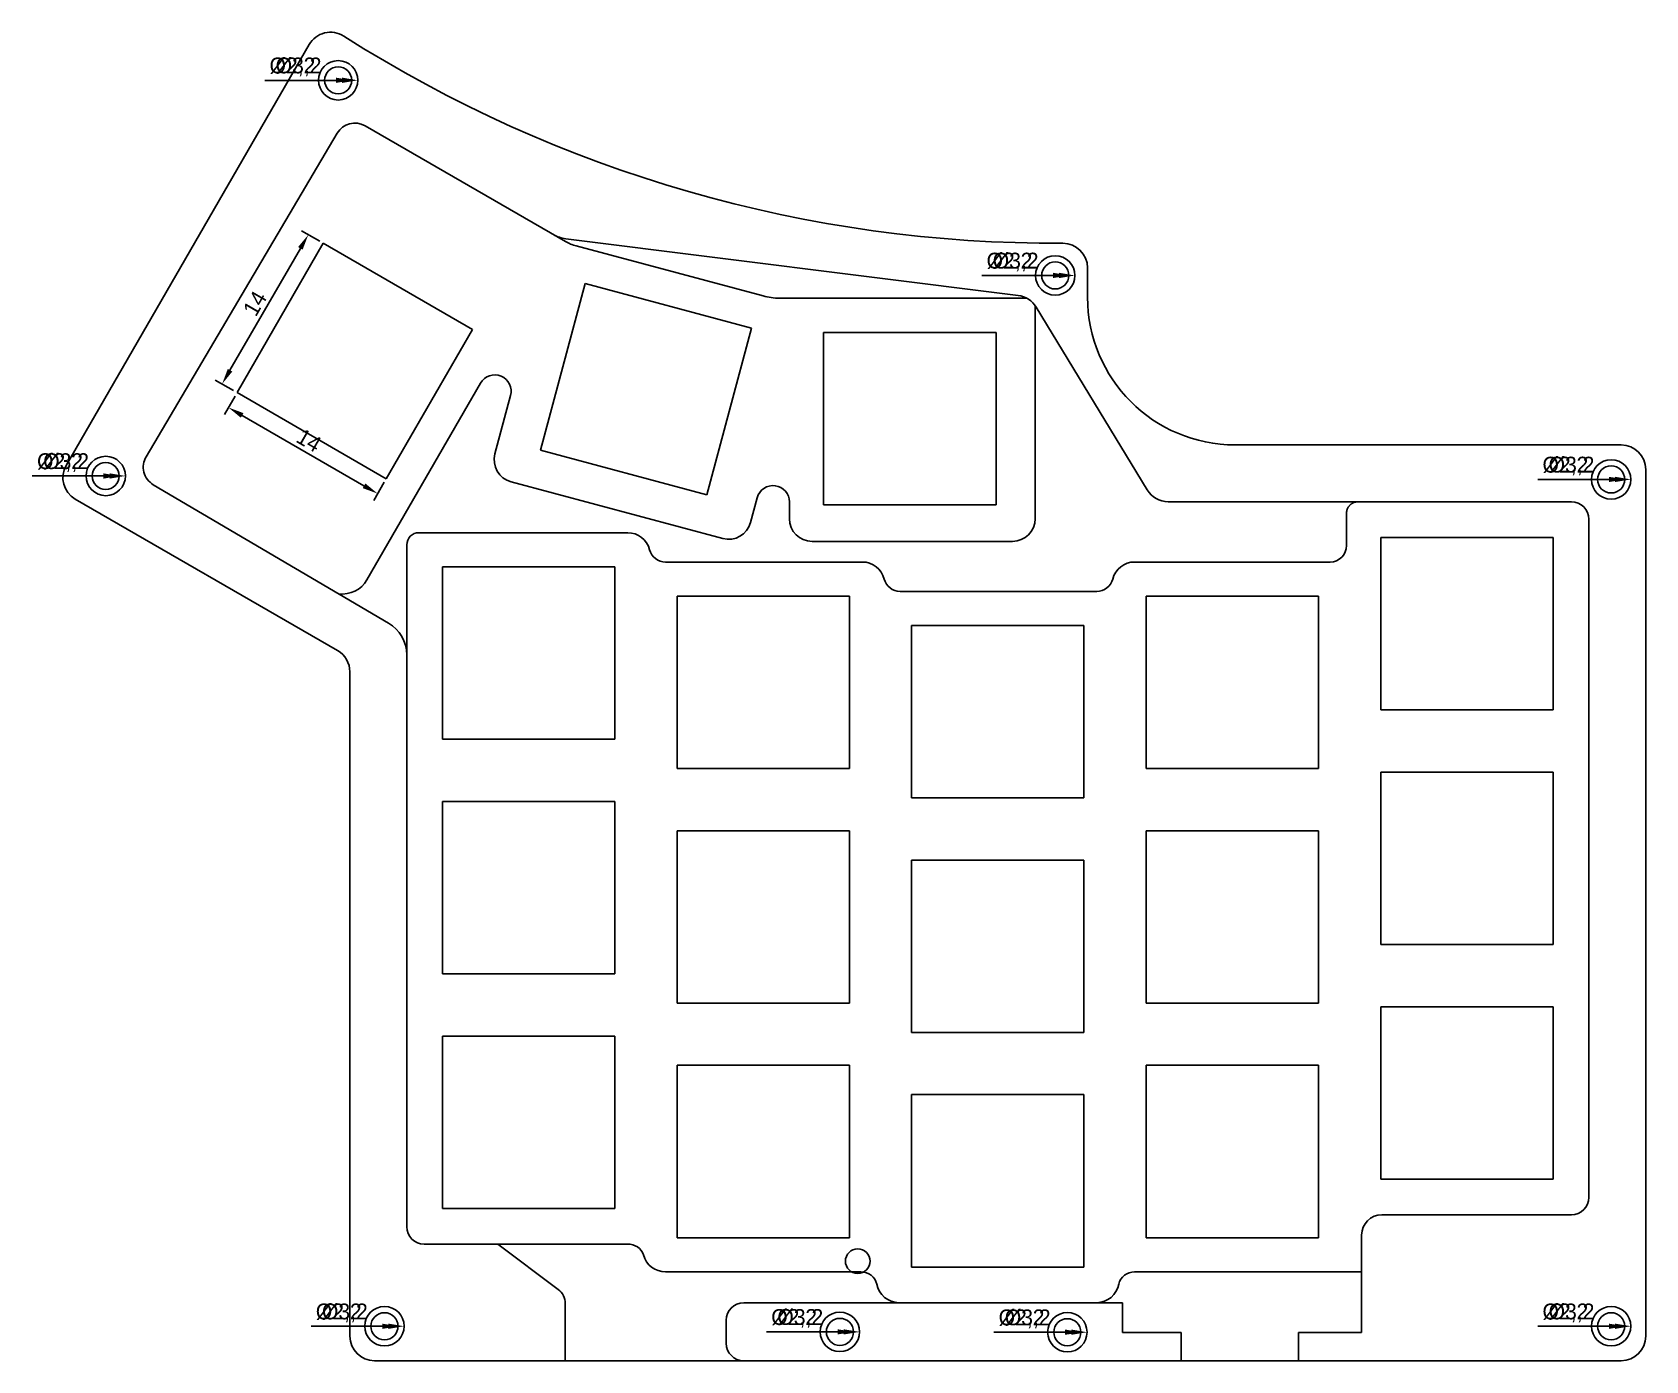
# Model space of a CAD drawing. Header units: millimetres. Extents: x -204 to -72, y -41 to 67.
import ezdxf

# ---------------------------------------------------------------- set-up
doc = ezdxf.new("R2010")
doc.units = ezdxf.units.MM
doc.layers.add('0 (2)', color=7, linetype='Continuous')
doc.layers.add('Dimensions', color=7, linetype='Continuous')
doc.dimstyles.new('ISO-25', dxfattribs={"dimtxt": 2.5, "dimasz": 2.5, "dimexe": 1.25, "dimexo": 0.625, "dimtad": 1, "dimtxsty": 'Standard', "dimcen": 2.5, "dimadec": 0, "dimazin": 0, "dimtfac": 1, "dimtmove": 0, "dimatfit": 3, "dimfxl": 1, "dimarcsym": 0})

# ---------------------------------------------------------------- blocks, each defined once
blk = doc.blocks.new('*D1')
at = {"layer": 'Defpoints', "color": 0}
for p in [(-186.91, 37.84), (-187.61, 36.63), (-174.78, 30.84)]:
    blk.add_point(p, dxfattribs=at)
at = {"layer": 'Dimensions', "color": 140, "lineweight": -2}
for p, q in [((-187.07, 37.56), (-187.93, 36.07)), ((-176.6, 30.27), (-186.5, 35.99)), ((-174.95, 30.56), (-175.81, 29.07))]:
    blk.add_line(p, q, dxfattribs=at)
at = {"layer": 'Dimensions', "color": 140}
for points in [[(-186.39, 36.17), (-186.6, 35.8), (-187.61, 36.63)], [(-176.7, 30.08), (-176.49, 30.46), (-175.48, 29.63)]]:
    blk.add_solid(points, dxfattribs=at)
at = {"layer": 'Dimensions', "color": 140, "insert": (-181.07, 33.96), "char_height": 1.284, "attachment_point": 5, "rotation": 330}
blk.add_mtext('14', dxfattribs=at)
blk = doc.blocks.new('*D2')
at = {"layer": 'Defpoints', "color": 0}
for p in [(-181.12, 50.66), (-179.91, 49.96), (-186.91, 37.84)]:
    blk.add_point(p, dxfattribs=at)
at = {"layer": 'Dimensions', "color": 140, "lineweight": -2}
for p, q in [((-180.19, 50.13), (-181.68, 50.99)), ((-187.48, 39.65), (-181.76, 49.55)), ((-187.19, 38), (-188.68, 38.86))]:
    blk.add_line(p, q, dxfattribs=at)
at = {"layer": 'Dimensions', "color": 140}
for points in [[(-181.58, 49.45), (-181.95, 49.66), (-181.12, 50.66)], [(-187.66, 39.76), (-187.29, 39.55), (-188.12, 38.54)]]:
    blk.add_solid(points, dxfattribs=at)
at = {"layer": 'Dimensions', "color": 140, "insert": (-185.46, 45.08), "char_height": 1.284, "attachment_point": 5, "rotation": 60}
blk.add_mtext('14', dxfattribs=at)
blk = doc.blocks.new('*D3')
at = {"layer": 'Defpoints', "color": 0}
for p in [(-120.57, -38.48), (-118.37, -38.48)]:
    blk.add_point(p, dxfattribs=at)
at = {"layer": 'Dimensions', "color": 140, "lineweight": -2}
blk.add_line((-119.65, -38.48), (-125.43, -38.48), dxfattribs=at)
at = {"layer": 'Dimensions', "color": 140}
blk.add_solid([(-119.65, -38.69), (-119.65, -38.26), (-118.37, -38.48)], dxfattribs=at)
at = {"layer": 'Dimensions', "color": 140, "insert": (-123.19, -37.39), "char_height": 1.284, "attachment_point": 5}
blk.add_mtext('%%c2,2', dxfattribs=at)
blk = doc.blocks.new('*D4')
at = {"layer": 'Defpoints', "color": 0}
for p in [(-139.54, -38.45), (-136.34, -38.45)]:
    blk.add_point(p, dxfattribs=at)
at = {"layer": 'Dimensions', "color": 140, "lineweight": -2}
blk.add_line((-137.63, -38.45), (-143.41, -38.45), dxfattribs=at)
at = {"layer": 'Dimensions', "color": 140}
blk.add_solid([(-137.63, -38.66), (-137.63, -38.24), (-136.34, -38.45)], dxfattribs=at)
at = {"layer": 'Dimensions', "color": 140, "insert": (-141.16, -37.36), "char_height": 1.284, "attachment_point": 5}
blk.add_mtext('%%c3,2', dxfattribs=at)
blk = doc.blocks.new('*D5')
at = {"layer": 'Defpoints', "color": 0}
for p in [(-139.04, -38.45), (-136.84, -38.45)]:
    blk.add_point(p, dxfattribs=at)
at = {"layer": 'Dimensions', "color": 140, "lineweight": -2}
blk.add_line((-138.13, -38.45), (-143.91, -38.45), dxfattribs=at)
at = {"layer": 'Dimensions', "color": 140}
blk.add_solid([(-138.13, -38.66), (-138.13, -38.24), (-136.84, -38.45)], dxfattribs=at)
at = {"layer": 'Dimensions', "color": 140, "insert": (-141.66, -37.36), "char_height": 1.284, "attachment_point": 5}
blk.add_mtext('%%c2,2', dxfattribs=at)
blk = doc.blocks.new('*D6')
at = {"layer": 'Defpoints', "color": 0}
for p in [(-199.18, 31.07), (-195.98, 31.07)]:
    blk.add_point(p, dxfattribs=at)
at = {"layer": 'Dimensions', "color": 140, "lineweight": -2}
blk.add_line((-197.26, 31.07), (-203.04, 31.07), dxfattribs=at)
at = {"layer": 'Dimensions', "color": 140}
blk.add_solid([(-197.26, 30.85), (-197.26, 31.28), (-195.98, 31.07)], dxfattribs=at)
at = {"layer": 'Dimensions', "color": 140, "insert": (-200.79, 32.15), "char_height": 1.284, "attachment_point": 5}
blk.add_mtext('%%c3,2', dxfattribs=at)
blk = doc.blocks.new('*D7')
at = {"layer": 'Defpoints', "color": 0}
for p in [(-198.68, 31.07), (-196.48, 31.07)]:
    blk.add_point(p, dxfattribs=at)
at = {"layer": 'Dimensions', "color": 140, "lineweight": -2}
blk.add_line((-197.76, 31.07), (-203.54, 31.07), dxfattribs=at)
at = {"layer": 'Dimensions', "color": 140}
blk.add_solid([(-197.76, 30.85), (-197.76, 31.28), (-196.48, 31.07)], dxfattribs=at)
at = {"layer": 'Dimensions', "color": 140, "insert": (-201.29, 32.15), "char_height": 1.284, "attachment_point": 5}
blk.add_mtext('%%c2,2', dxfattribs=at)
blk = doc.blocks.new('*D8')
at = {"layer": 'Defpoints', "color": 0}
for p in [(-121.07, -38.48), (-117.87, -38.48)]:
    blk.add_point(p, dxfattribs=at)
at = {"layer": 'Dimensions', "color": 140, "lineweight": -2}
blk.add_line((-119.15, -38.48), (-124.93, -38.48), dxfattribs=at)
at = {"layer": 'Dimensions', "color": 140}
blk.add_solid([(-119.15, -38.69), (-119.15, -38.26), (-117.87, -38.48)], dxfattribs=at)
at = {"layer": 'Dimensions', "color": 140, "insert": (-122.69, -37.39), "char_height": 1.284, "attachment_point": 5}
blk.add_mtext('%%c3,2', dxfattribs=at)
blk = doc.blocks.new('*D9')
at = {"layer": 'Defpoints', "color": 0}
for p in [(-121.55, 47.35), (-119.35, 47.35)]:
    blk.add_point(p, dxfattribs=at)
at = {"layer": 'Dimensions', "color": 140, "lineweight": -2}
blk.add_line((-120.64, 47.35), (-126.42, 47.35), dxfattribs=at)
at = {"layer": 'Dimensions', "color": 140}
blk.add_solid([(-120.64, 47.14), (-120.64, 47.57), (-119.35, 47.35)], dxfattribs=at)
at = {"layer": 'Dimensions', "color": 140, "insert": (-124.17, 48.44), "char_height": 1.284, "attachment_point": 5}
blk.add_mtext('%%c2,2', dxfattribs=at)
blk = doc.blocks.new('*D10')
at = {"layer": 'Defpoints', "color": 0}
for p in [(-76.9, -37.99), (-73.7, -37.99)]:
    blk.add_point(p, dxfattribs=at)
at = {"layer": 'Dimensions', "color": 140, "lineweight": -2}
blk.add_line((-74.99, -37.99), (-80.77, -37.99), dxfattribs=at)
at = {"layer": 'Dimensions', "color": 140}
blk.add_solid([(-74.99, -38.21), (-74.99, -37.78), (-73.7, -37.99)], dxfattribs=at)
at = {"layer": 'Dimensions', "color": 140, "insert": (-78.52, -36.91), "char_height": 1.284, "attachment_point": 5}
blk.add_mtext('%%c3,2', dxfattribs=at)
blk = doc.blocks.new('*D11')
at = {"layer": 'Defpoints', "color": 0}
for p in [(-179.8, 63.2), (-177.6, 63.2)]:
    blk.add_point(p, dxfattribs=at)
at = {"layer": 'Dimensions', "color": 140, "lineweight": -2}
blk.add_line((-178.88, 63.2), (-184.66, 63.2), dxfattribs=at)
at = {"layer": 'Dimensions', "color": 140}
blk.add_solid([(-178.88, 62.99), (-178.88, 63.42), (-177.6, 63.2)], dxfattribs=at)
at = {"layer": 'Dimensions', "color": 140, "insert": (-182.41, 64.29), "char_height": 1.284, "attachment_point": 5}
blk.add_mtext('%%c2,2', dxfattribs=at)
blk = doc.blocks.new('*D12')
at = {"layer": 'Defpoints', "color": 0}
for p in [(-76.9, 30.79), (-73.7, 30.79)]:
    blk.add_point(p, dxfattribs=at)
at = {"layer": 'Dimensions', "color": 140, "lineweight": -2}
blk.add_line((-74.99, 30.79), (-80.77, 30.79), dxfattribs=at)
at = {"layer": 'Dimensions', "color": 140}
blk.add_solid([(-74.99, 30.57), (-74.99, 31), (-73.7, 30.79)], dxfattribs=at)
at = {"layer": 'Dimensions', "color": 140, "insert": (-78.52, 31.87), "char_height": 1.284, "attachment_point": 5}
blk.add_mtext('%%c3,2', dxfattribs=at)
blk = doc.blocks.new('*D13')
at = {"layer": 'Defpoints', "color": 0}
for p in [(-76.4, 30.79), (-74.2, 30.79)]:
    blk.add_point(p, dxfattribs=at)
at = {"layer": 'Dimensions', "color": 140, "lineweight": -2}
blk.add_line((-75.49, 30.79), (-81.27, 30.79), dxfattribs=at)
at = {"layer": 'Dimensions', "color": 140}
blk.add_solid([(-75.49, 30.57), (-75.49, 31), (-74.2, 30.79)], dxfattribs=at)
at = {"layer": 'Dimensions', "color": 140, "insert": (-79.02, 31.87), "char_height": 1.284, "attachment_point": 5}
blk.add_mtext('%%c2,2', dxfattribs=at)
blk = doc.blocks.new('*D14')
at = {"layer": 'Defpoints', "color": 0}
for p in [(-180.3, 63.2), (-177.1, 63.2)]:
    blk.add_point(p, dxfattribs=at)
at = {"layer": 'Dimensions', "color": 140, "lineweight": -2}
blk.add_line((-178.38, 63.2), (-184.16, 63.2), dxfattribs=at)
at = {"layer": 'Dimensions', "color": 140}
blk.add_solid([(-178.38, 62.99), (-178.38, 63.42), (-177.1, 63.2)], dxfattribs=at)
at = {"layer": 'Dimensions', "color": 140, "insert": (-181.91, 64.29), "char_height": 1.284, "attachment_point": 5}
blk.add_mtext('%%c3,2', dxfattribs=at)
blk = doc.blocks.new('*D15')
at = {"layer": 'Defpoints', "color": 0}
for p in [(-176.04, -37.99), (-173.84, -37.99)]:
    blk.add_point(p, dxfattribs=at)
at = {"layer": 'Dimensions', "color": 140, "lineweight": -2}
blk.add_line((-175.12, -37.99), (-180.9, -37.99), dxfattribs=at)
at = {"layer": 'Dimensions', "color": 140}
blk.add_solid([(-175.12, -38.21), (-175.12, -37.78), (-173.84, -37.99)], dxfattribs=at)
at = {"layer": 'Dimensions', "color": 140, "insert": (-178.65, -36.91), "char_height": 1.284, "attachment_point": 5}
blk.add_mtext('%%c2,2', dxfattribs=at)
blk = doc.blocks.new('*D16')
at = {"layer": 'Defpoints', "color": 0}
for p in [(-122.05, 47.35), (-118.85, 47.35)]:
    blk.add_point(p, dxfattribs=at)
at = {"layer": 'Dimensions', "color": 140, "lineweight": -2}
blk.add_line((-120.14, 47.35), (-125.92, 47.35), dxfattribs=at)
at = {"layer": 'Dimensions', "color": 140}
blk.add_solid([(-120.14, 47.14), (-120.14, 47.57), (-118.85, 47.35)], dxfattribs=at)
at = {"layer": 'Dimensions', "color": 140, "insert": (-123.67, 48.44), "char_height": 1.284, "attachment_point": 5}
blk.add_mtext('%%c3,2', dxfattribs=at)
blk = doc.blocks.new('*D17')
at = {"layer": 'Defpoints', "color": 0}
for p in [(-176.54, -37.99), (-173.34, -37.99)]:
    blk.add_point(p, dxfattribs=at)
at = {"layer": 'Dimensions', "color": 140, "lineweight": -2}
blk.add_line((-174.62, -37.99), (-180.4, -37.99), dxfattribs=at)
at = {"layer": 'Dimensions', "color": 140}
blk.add_solid([(-174.62, -38.21), (-174.62, -37.78), (-173.34, -37.99)], dxfattribs=at)
at = {"layer": 'Dimensions', "color": 140, "insert": (-178.15, -36.91), "char_height": 1.284, "attachment_point": 5}
blk.add_mtext('%%c3,2', dxfattribs=at)
blk = doc.blocks.new('*D18')
at = {"layer": 'Defpoints', "color": 0}
for p in [(-76.4, -37.99), (-74.2, -37.99)]:
    blk.add_point(p, dxfattribs=at)
at = {"layer": 'Dimensions', "color": 140, "lineweight": -2}
blk.add_line((-75.49, -37.99), (-81.27, -37.99), dxfattribs=at)
at = {"layer": 'Dimensions', "color": 140}
blk.add_solid([(-75.49, -38.21), (-75.49, -37.78), (-74.2, -37.99)], dxfattribs=at)
at = {"layer": 'Dimensions', "color": 140, "insert": (-79.02, -36.91), "char_height": 1.284, "attachment_point": 5}
blk.add_mtext('%%c2,2', dxfattribs=at)

msp = doc.modelspace()

# ---------------------------------------------------------------- linework, layer by layer
at = {"layer": '0 (2)'}
for p, q in [((-200.7821, 31.9266), (-181.0526, 66.104)), ((-176.5116, 59.5009), (-160.2286, 50.1075)), ((-178.77, 58.9075), (-194.2972, 32.6303)), ((-186.909, 37.8402), (-179.909, 49.9645)), ((-179.909, 49.9645), (-167.7847, 42.9645)), ((-160.1985, 50.3227), (-123.4663, 45.7307)), ((-151.1604, 47.5579), (-159.3709, 49.7593)), ((-151.1604, 47.5579), (-144.1817, 45.6868)), ((-117.8321, 47.9715), (-117.8321, 45.588)), ((-162.2668, 33.1641), (-158.6413, 46.6865)), ((-145.1189, 43.0609), (-158.6413, 46.6865)), ((-132.2629, 45.509), (-142.8445, 45.509)), ((-132.2629, 45.509), (-122.7698, 45.509)), ((-122.0839, 27.5925), (-122.0839, 44.9043)), ((-122.0049, 44.7842), (-112.9856, 29.9305)), ((-167.7847, 42.9645), (-174.7847, 30.8402)), ((-148.7444, 29.5385), (-145.1189, 43.0609)), ((-125.2629, 42.73), (-139.2629, 42.73)), ((-139.2629, 28.73), (-139.2629, 42.73)), ((-125.2629, 28.73), (-125.2629, 42.73)), ((-167.1314, 38.6049), (-176.3533, 22.6279)), ((-174.7847, 30.8402), (-186.909, 37.8402)), ((-165.9584, 32.8564), (-164.6884, 37.593)), ((-162.2668, 33.1641), (-148.7444, 29.5385)), ((-105.8321, 33.588), (-74.4938, 33.588)), ((-72.4938, 31.5959), (-72.4938, -38.7934)), ((-174.5944, 19.1136), (-193.7106, 30.3586)), ((-147.4573, 25.9895), (-164.6566, 30.6009)), ((-178.7441, 16.8946), (-200.0499, 29.1946)), ((-144.6634, 29.299), (-145.2017, 27.2912)), ((-142.0419, 27.5925), (-142.0419, 28.9537)), ((-111.2761, 28.9685), (-95.8626, 28.9685)), ((-78.525, 28.9685), (-95.8626, 28.9685)), ((-139.2629, 28.73), (-125.2629, 28.73)), ((-96.7969, 25.4125), (-96.7969, 28.0343)), ((-77.1119, 27.5621), (-77.1119, -27.5224)), ((-155.1792, 26.459), (-172.1396, 26.459)), ((-173.1239, 16.5426), (-173.1239, 25.4748)), ((-123.9254, 25.751), (-140.2004, 25.751)), ((-94.0179, 12.0625), (-94.0179, 26.0625)), ((-80.0179, 26.0625), (-94.0179, 26.0625)), ((-80.0179, 12.0625), (-80.0179, 26.0625)), ((-156.2179, 23.68), (-170.2179, 23.68)), ((-170.2179, 9.68), (-170.2179, 23.68)), ((-156.2179, 9.68), (-156.2179, 23.68)), ((-152.1054, 24.079), (-136.1299, 24.079)), ((-114.0054, 24.079), (-98.1304, 24.079)), ((-137.1679, 21.3), (-151.1679, 21.3)), ((-151.1679, 7.3), (-151.1679, 21.3)), ((-137.1679, 7.3), (-137.1679, 21.3)), ((-133.0554, 21.6965), (-117.0799, 21.6965)), ((-113.0679, 7.3), (-113.0679, 21.3)), ((-99.0679, 21.3), (-113.0679, 21.3)), ((-99.0679, 7.3), (-99.0679, 21.3)), ((-118.1179, 18.9175), (-132.1179, 18.9175)), ((-132.1179, 4.9175), (-132.1179, 18.9175)), ((-118.1179, 4.9175), (-118.1179, 18.9175)), ((-173.1239, 16.5426), (-173.1239, -29.9113)), ((-177.744, -38.8013), (-177.744, 15.1625)), ((-94.0179, 12.0625), (-80.0179, 12.0625)), ((-170.2179, 9.68), (-156.2179, 9.68)), ((-151.1679, 7.3), (-137.1679, 7.3)), ((-113.0679, 7.3), (-99.0679, 7.3)), ((-94.0179, -6.9875), (-94.0179, 7.0125)), ((-80.0179, 7.0125), (-94.0179, 7.0125)), ((-80.0179, -6.9875), (-80.0179, 7.0125)), ((-170.2179, -9.37), (-170.2179, 4.63)), ((-156.2179, 4.63), (-170.2179, 4.63)), ((-156.2179, -9.37), (-156.2179, 4.63)), ((-132.1179, 4.9175), (-118.1179, 4.9175)), ((-151.1679, -11.75), (-151.1679, 2.25)), ((-137.1679, 2.25), (-151.1679, 2.25)), ((-137.1679, -11.75), (-137.1679, 2.25)), ((-113.0679, -11.75), (-113.0679, 2.25)), ((-99.0679, 2.25), (-113.0679, 2.25)), ((-99.0679, -11.75), (-99.0679, 2.25)), ((-132.1179, -14.1325), (-132.1179, -0.1325)), ((-118.1179, -0.1325), (-132.1179, -0.1325)), ((-118.1179, -14.1325), (-118.1179, -0.1325)), ((-94.0179, -6.9875), (-80.0179, -6.9875)), ((-170.2179, -9.37), (-156.2179, -9.37)), ((-151.1679, -11.75), (-137.1679, -11.75)), ((-113.0679, -11.75), (-99.0679, -11.75)), ((-94.0179, -26.0375), (-94.0179, -12.0375)), ((-80.0179, -12.0375), (-94.0179, -12.0375)), ((-80.0179, -26.0375), (-80.0179, -12.0375)), ((-132.1179, -14.1325), (-118.1179, -14.1325)), ((-170.2179, -28.42), (-170.2179, -14.42)), ((-156.2179, -14.42), (-170.2179, -14.42)), ((-156.2179, -28.42), (-156.2179, -14.42)), ((-151.1679, -30.8), (-151.1679, -16.8)), ((-137.1679, -16.8), (-151.1679, -16.8)), ((-137.1679, -30.8), (-137.1679, -16.8)), ((-113.0679, -30.8), (-113.0679, -16.8)), ((-99.0679, -16.8), (-113.0679, -16.8)), ((-99.0679, -30.8), (-99.0679, -16.8)), ((-132.1179, -33.1825), (-132.1179, -19.1825)), ((-118.1179, -19.1825), (-132.1179, -19.1825)), ((-118.1179, -33.1825), (-118.1179, -19.1825)), ((-94.0179, -26.0375), (-80.0179, -26.0375)), ((-170.2179, -28.42), (-156.2179, -28.42)), ((-93.9145, -28.9356), (-78.525, -28.9356)), ((-155.1792, -31.3255), (-171.7097, -31.3255)), ((-160.8137, -35.0096), (-165.7259, -31.3255)), ((-151.1679, -30.8), (-137.1679, -30.8)), ((-113.0679, -30.8), (-99.0679, -30.8)), ((-95.5659, -38.4926), (-95.5659, -30.5869)), ((-136.2304, -33.579), (-152.1054, -33.579)), ((-132.1179, -33.1825), (-118.1179, -33.1825)), ((-95.5659, -33.5711), (-114.0054, -33.5711)), ((-160.2447, -36.1475), (-160.2447, -40.7934)), ((-145.7545, -36.0796), (-114.9969, -36.0796)), ((-114.9969, -36.0796), (-114.9969, -38.4926)), ((-147.1769, -39.371), (-147.1769, -37.502)), ((-114.9969, -38.4926), (-110.2344, -38.4926)), ((-110.2344, -38.4926), (-110.2344, -40.7934)), ((-95.5659, -38.4926), (-100.7094, -38.4926)), ((-100.7094, -38.4926), (-100.7094, -40.7934)), ((-74.4938, -40.7934), (-175.744, -40.7934))]:
    msp.add_line(p, q, dxfattribs=at)
for centre, radius in [((-178.6954, 63.2027), 1.6), ((-178.6954, 63.2027), 1.1), ((-120.4516, 47.355), 1.6), ((-120.4516, 47.355), 1.1), ((-197.5751, 31.0651), 1.6), ((-197.5751, 31.0651), 1.1), ((-75.3023, 30.7859), 1.6), ((-75.3023, 30.7859), 1.1), ((-136.4969, -32.7065), 1), ((-174.9356, -37.9925), 1.6), ((-75.3023, -37.9925), 1.6), ((-174.9356, -37.9925), 1.1), ((-137.9413, -38.4505), 1.6), ((-137.9413, -38.4505), 1.1), ((-119.47, -38.4786), 1.6), ((-119.47, -38.4786), 1.1), ((-75.3023, -37.9925), 1.1)]:
    msp.add_circle(centre, radius, dxfattribs=at)
for centre, radius, start, end in [((-179.3205, 65.1041), 2, 57.541064, 150.003606), ((-120.4564, 157.6485), 107.6788, 237.541064, 270.332165), ((-177.341, 58.0632), 1.6598, 60.02007, 149.421215), ((-159.7801, 53.1617), 2.8697, 240.02007, 261.617346), ((-158.5425, 53.0302), 3.3742, 240.02007, 255.788458), ((-119.8321, 47.9715), 2, 0, 90), ((-142.8445, 50.6261), 5.1171, 254.850889, 270), ((-123.7144, 43.7461), 2, 31.266602, 82.874243), ((-105.8321, 45.588), 12, 180, 270), ((-165.9764, 37.9383), 1.3335, 344.991086, 150.006433), ((-164.1797, 32.3795), 1.8415, 164.991086, 254.991086), ((-74.4937, 31.588), 2, 0.225076, 90.000442), ((-199.05, 30.9267), 2, 150.003606, 240.001829), ((-192.8702, 31.7872), 1.6574, 149.421215, 239.534208), ((-143.3754, 28.9537), 1.3335, 0, 164.991086), ((-111.2761, 30.9685), 2, 211.266602, 270), ((-78.525, 27.5554), 1.4131, 0, 90), ((-140.2004, 27.5925), 1.8415, 180, 270), ((-123.9254, 27.5925), 1.8415, 270, 0), ((-172.1396, 25.4748), 0.9842, 90, 180), ((-155.1792, 24.6175), 1.8415, 14.501183, 90), ((-146.9804, 27.7681), 1.8415, 254.991086, 344.991086), ((-152.1054, 25.4125), 1.3335, 194.501183, 270), ((-98.1304, 25.4125), 1.3335, 270, 0), ((-136.1299, 22.2375), 1.8415, 14.453844, 90), ((-114.0054, 22.2375), 1.8415, 90, 165.546156), ((-178.3416, 23.7756), 2.2958, 262.204385, 330.006433), ((-133.0554, 23.03), 1.3335, 194.453844, 270), ((-117.0799, 23.03), 1.3335, 270, 345.546156), ((-176.1068, 16.5426), 2.9829, 0, 59.534208), ((-179.744, 15.1625), 2, 0, 60.001829), ((-179.744, 15.1625), 2, 0, 60.001829), ((-179.744, 15.1625), 2, 0, 60.001829), ((-78.525, -27.5224), 1.4132, 270, 0), ((-171.7097, -29.9113), 1.4142, 180, 270), ((-93.9145, -30.5869), 1.6513, 90, 180), ((-155.1399, -32.6584), 1.3335, 20.170428, 91.688829), ((-152.1054, -31.7375), 1.8415, 194.501183, 270), ((-136.2304, -34.9046), 1.3335, 14.453844, 90), ((-114.0054, -34.9046), 1.3335, 90, 165.546156), ((-161.6671, -36.1475), 1.4224, 0, 53.130102), ((-133.128, -34.2383), 1.8415, 190.432327, 269.13363), ((-117.1077, -34.2383), 1.8415, 270.86637, 349.567673), ((-145.7545, -37.502), 1.4224, 90, 180), ((-175.7441, -38.7934), 2, 180.225076, 270.000442), ((-74.4938, -38.7934), 2, 270, 0), ((-145.7545, -39.371), 1.4224, 180, 270)]:
    msp.add_arc(centre, radius, start, end, dxfattribs=at)
msp.add_rational_spline([(-95.8626, 28.9685), (-96.3297, 28.9685), (-96.7969, 28.6571), (-96.7969, 28.0343)], [1, 0.666668186156, 0.500003038982, 0.500004558478], degree=3, dxfattribs=at)

# ---------------------------------------------------------------- dimensions: what is measured, and where the dimension line sits
at = {"layer": 'Dimensions'}
for p1, p2, picture, middle in [((-179.7954, 63.2027), (-177.5954, 63.2027), '*D11', (-182.4123, 63.2027)), ((-180.2954, 63.2027), (-177.0954, 63.2027), '*D14', (-181.9123, 63.2027)), ((-121.5516, 47.355), (-119.3516, 47.355), '*D9', (-124.1685, 47.355)), ((-122.0516, 47.355), (-118.8516, 47.355), '*D16', (-123.6685, 47.355)), ((-198.6751, 31.0651), (-196.4751, 31.0651), '*D7', (-201.2919, 31.0651)), ((-199.1751, 31.0651), (-195.9751, 31.0651), '*D6', (-200.7919, 31.0651)), ((-76.4023, 30.7859), (-74.2023, 30.7859), '*D13', (-79.0192, 30.7859)), ((-76.9023, 30.7859), (-73.7023, 30.7859), '*D12', (-78.5192, 30.7859)), ((-176.0356, -37.9925), (-173.8356, -37.9925), '*D15', (-178.6524, -37.9925)), ((-176.5356, -37.9925), (-173.3356, -37.9925), '*D17', (-178.1524, -37.9925)), ((-139.0413, -38.4505), (-136.8413, -38.4505), '*D5', (-141.6581, -38.4505)), ((-139.5413, -38.4505), (-136.3413, -38.4505), '*D4', (-141.1581, -38.4505)), ((-120.57, -38.4786), (-118.37, -38.4786), '*D3', (-123.1869, -38.4786)), ((-121.07, -38.4786), (-117.87, -38.4786), '*D8', (-122.6869, -38.4786)), ((-76.4023, -37.9925), (-74.2023, -37.9925), '*D18', (-79.0192, -37.9925)), ((-76.9023, -37.9925), (-73.7023, -37.9925), '*D10', (-78.5192, -37.9925))]:
    dim = msp.add_diameter_dim_2p(p1=p1, p2=p2, dimstyle='ISO-25', override={"dimscale": 0.513798, "dimdec": 3, "dimzin": 8, "dimlunit": 2, "dimclrd": 140, "dimclre": 140, "dimclrt": 140}, dxfattribs=at)
    dim.commit()
    dim.dimension.update_dxf_attribs({"geometry": picture, "text_midpoint": middle, "dimtype": 163})
for base, p1, p2, angle, picture, middle in [((-181.1215, 50.6645), (-186.909, 37.8402), (-179.909, 49.9645), 60, '*D2', (-184.6215, 44.6023)), ((-187.609, 36.6277), (-174.7847, 30.8402), (-186.909, 37.8402), 150, '*D1', (-181.5468, 33.1277))]:
    dim = msp.add_linear_dim(base=base, p1=p1, p2=p2, angle=angle, dimstyle='ISO-25', override={"dimscale": 0.513798, "dimdec": 3, "dimzin": 8, "dimlunit": 2, "dimclrd": 140, "dimclre": 140, "dimclrt": 140}, dxfattribs=at)
    dim.commit()
    dim.dimension.update_dxf_attribs({"geometry": picture, "text_midpoint": middle, "dimtype": 161})

doc.saveas('drawing.dxf')
